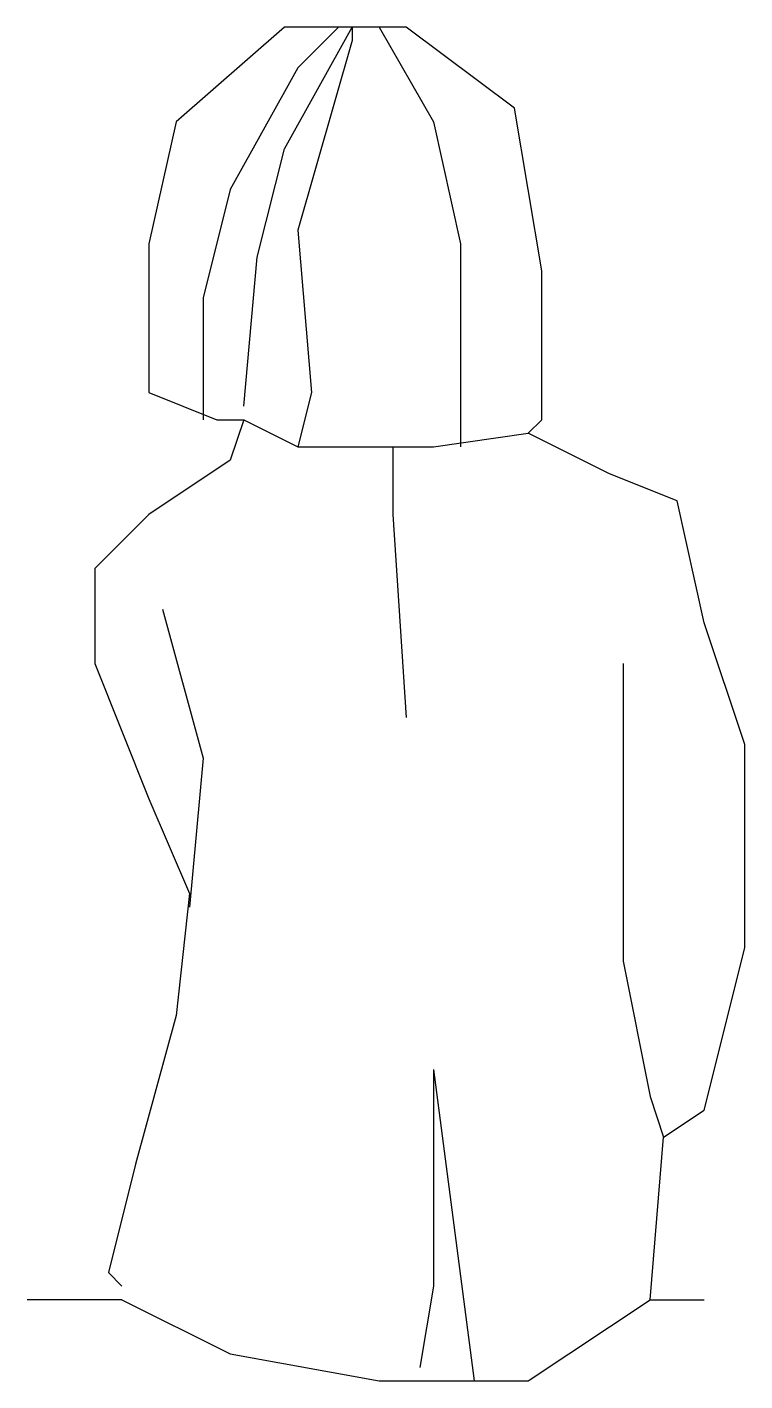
# Model space of a CAD drawing. Extents: x -16.546 to -16.163, y -5.2 to -4.477.
import ezdxf

# ---------------------------------------------------------------- set-up
doc = ezdxf.new("R2010")
doc.units = 0
doc.header["$MEASUREMENT"] = 0
doc.layers.get('0').update_dxf_attribs({"linetype": 'CONTINUOUS'})

msp = doc.modelspace()

# ---------------------------------------------------------------- linework, layer by layer
for p, q in [((-16.409, -4.47702), (-16.46682, -4.5276)), ((-16.409, -4.54205), (-16.37288, -4.47702)), ((-16.34397, -4.47702), (-16.409, -4.47702)), ((-16.3801, -4.47702), (-16.40178, -4.49869)), ((-16.37288, -4.47702), (-16.37288, -4.48425)), ((-16.35842, -4.47702), (-16.32951, -4.5276)), ((-16.28616, -4.52038), (-16.34397, -4.47702)), ((-16.37288, -4.48425), (-16.40178, -4.58541)), ((-16.40178, -4.49869), (-16.43791, -4.56373)), ((-16.27171, -4.60709), (-16.28616, -4.52038)), ((-16.46682, -4.5276), (-16.48127, -4.59264)), ((-16.32951, -4.5276), (-16.31506, -4.59264)), ((-16.42346, -4.59987), (-16.409, -4.54205)), ((-16.43791, -4.56373), (-16.45237, -4.62154)), ((-16.40178, -4.58541), (-16.39455, -4.67213)), ((-16.48127, -4.59264), (-16.48127, -4.65045)), ((-16.31506, -4.59264), (-16.31506, -4.65045)), ((-16.43069, -4.67936), (-16.42346, -4.59987)), ((-16.27171, -4.68658), (-16.27171, -4.60709)), ((-16.45237, -4.62154), (-16.45237, -4.68658)), ((-16.48127, -4.65045), (-16.48127, -4.67213)), ((-16.31506, -4.65045), (-16.31506, -4.70103)), ((-16.48127, -4.67213), (-16.44514, -4.68658)), ((-16.39455, -4.67213), (-16.40178, -4.70103)), ((-16.44514, -4.68658), (-16.43069, -4.68658)), ((-16.43069, -4.68658), (-16.43791, -4.70826)), ((-16.43069, -4.68658), (-16.40178, -4.70103)), ((-16.27893, -4.69381), (-16.27171, -4.68658)), ((-16.32951, -4.70103), (-16.27893, -4.69381)), ((-16.23557, -4.71549), (-16.27893, -4.69381)), ((-16.40178, -4.70103), (-16.32951, -4.70103)), ((-16.3512, -4.70103), (-16.3512, -4.73716)), ((-16.43791, -4.70826), (-16.48127, -4.73716)), ((-16.19944, -4.72994), (-16.23557, -4.71549)), ((-16.18499, -4.79498), (-16.19944, -4.72994)), ((-16.48127, -4.73716), (-16.51017, -4.76607)), ((-16.3512, -4.73716), (-16.34397, -4.84556)), ((-16.51017, -4.76607), (-16.51017, -4.81665)), ((-16.47404, -4.78775), (-16.45237, -4.86724)), ((-16.16331, -4.86001), (-16.18499, -4.79498)), ((-16.51017, -4.81665), (-16.48127, -4.88892)), ((-16.22835, -4.81665), (-16.22835, -4.9106)), ((-16.16331, -4.96841), (-16.16331, -4.86001)), ((-16.45237, -4.86724), (-16.45959, -4.94673)), ((-16.48127, -4.88892), (-16.45959, -4.9395)), ((-16.22835, -4.9106), (-16.22835, -4.97563)), ((-16.45959, -4.9395), (-16.46682, -5.00454)), ((-16.18499, -5.05512), (-16.16331, -4.96841)), ((-16.22835, -4.97563), (-16.21389, -5.0479)), ((-16.46682, -5.00454), (-16.4885, -5.08403)), ((-16.32951, -5.03345), (-16.30784, -5.19965)), ((-16.32951, -5.03345), (-16.32951, -5.08403)), ((-16.21389, -5.0479), (-16.20667, -5.06958)), ((-16.20667, -5.06958), (-16.18499, -5.05512)), ((-16.21389, -5.15629), (-16.20667, -5.06958)), ((-16.4885, -5.08403), (-16.50295, -5.14184)), ((-16.32951, -5.08403), (-16.32951, -5.14907)), ((-16.50295, -5.14184), (-16.49573, -5.14907)), ((-16.32951, -5.14907), (-16.33675, -5.19242)), ((-16.49573, -5.15629), (-16.54631, -5.15629)), ((-16.49573, -5.15629), (-16.43791, -5.1852)), ((-16.27893, -5.19965), (-16.21389, -5.15629)), ((-16.21389, -5.15629), (-16.18499, -5.15629)), ((-16.43791, -5.1852), (-16.35842, -5.19965)), ((-16.35842, -5.19965), (-16.27893, -5.19965))]:
    msp.add_line(p, q)

doc.saveas('drawing.dxf')
